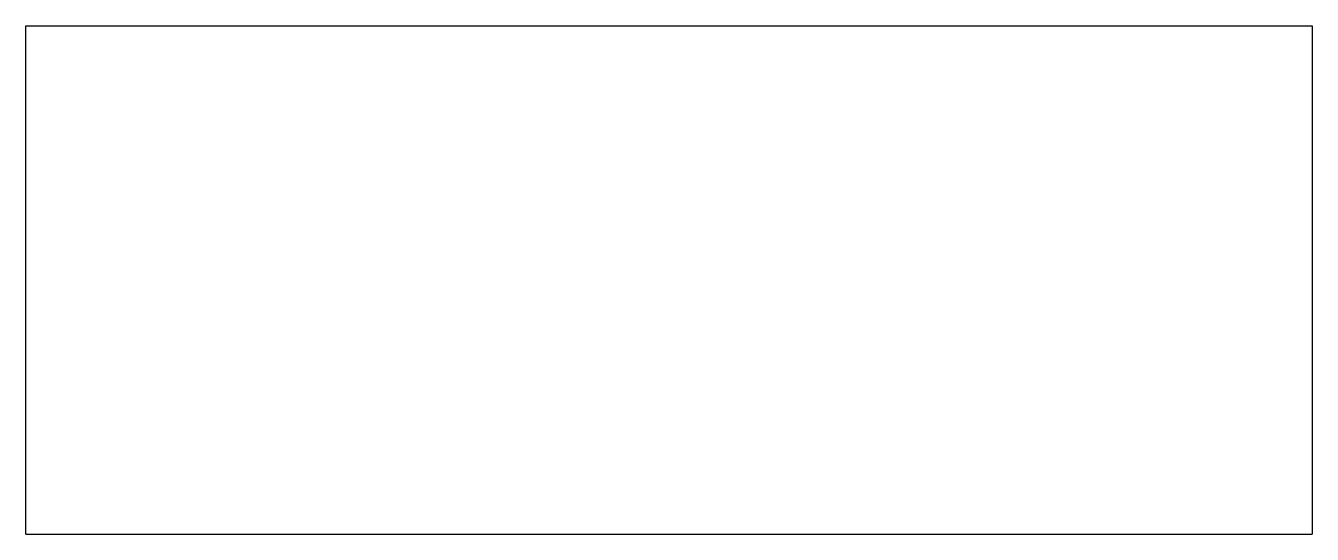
# Model space of a CAD drawing. Header units: millimetres. Extents: x 1250 to 1665, y 750 to 914.
import ezdxf

# ---------------------------------------------------------------- set-up
doc = ezdxf.new("R2010")
doc.units = ezdxf.units.MM

msp = doc.modelspace()

# ---------------------------------------------------------------- linework, layer by layer
for p, q in [((1250, 750), (1250, 914.0122)), ((1250, 914.0122), (1665, 914.0122)), ((1665, 914.0122), (1665, 750)), ((1250, 750), (1665, 750))]:
    msp.add_line(p, q)

doc.saveas('drawing.dxf')
